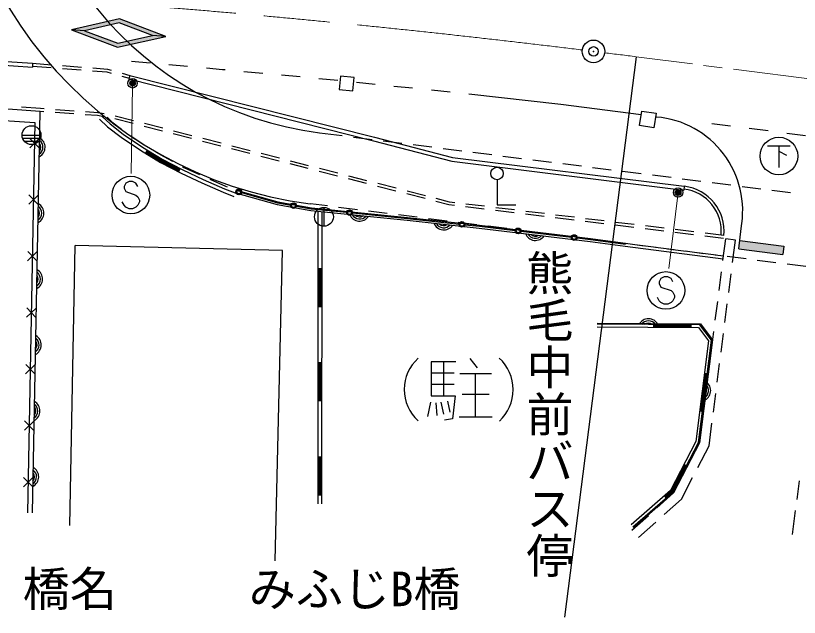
# Model space of a CAD drawing. Units: millimetres, scale not verified. Extents: x 40000 to 680000, y 20000 to 380000.
# Drawn here: x 264234 to 305837, y 254137 to 286074 of the extents above; entities that cross this region are included whole.
import ezdxf
from ezdxf.enums import TextEntityAlignment as Align

# ---------------------------------------------------------------- set-up
doc = ezdxf.new("R2010")
doc.units = ezdxf.units.MM
doc.header["$LTSCALE"] = 1000
doc.header["$PDMODE"] = 32
doc.header["$PDSIZE"] = 500
doc.linetypes.add('CHAIN', pattern=[18.5, 12, -1.5, 3.5, -1.5])
for name, color, linetype, lineweight in [('M-BGD', 7, 'Continuous', 25), ('M-BGD-EXST', 7, 'Continuous', 25), ('M-BMK', 2, 'CHAIN', 13), ('M-BMK-SRVR', 3, 'Continuous', 25), ('M-STR-HTXT', 7, 'Continuous', 13), ('M-STR-STRC', 7, 'Continuous', 25)]:
    doc.layers.add(name, color=color, linetype=linetype, lineweight=lineweight)
doc.layers.add('M-BMK-HTXT', color=7, linetype='Continuous')
doc.styles.add('@ＭＳ ゴシック', font='')
doc.styles.add('ＭＳ ゴシック', font='')
doc.styles.get('@ＭＳ ゴシック').set_extended_font_data('@MS Gothic')
doc.styles.get('ＭＳ ゴシック').set_extended_font_data('MS Gothic')

msp = doc.modelspace()

# ---------------------------------------------------------------- hatches: boundary and pattern name
at = {"layer": 'M-STR-STRC'}
for points in [[(269750, 285898), (267198, 285322), (267894, 285274), (269736, 285690), (271503, 285025), (272198, 284977)], [(272198, 284977), (271503, 285025), (269661, 284610), (267894, 285274), (267198, 285322), (269647, 284401)], [(304963, 273401), (305019, 273847), (302675, 274138), (302628, 273690)]]:
    msp.add_hatch(color=256, dxfattribs=at).paths.add_polyline_path(points)

# ---------------------------------------------------------------- linework, layer by layer
at = {"layer": 'M-BGD'}
for p, q in [((297176, 283894), (293365, 254137)), ((265133, 283549), (265119, 283349)), ((265121, 283400), (266118, 283321)), ((265133, 283549), (266129, 283471)), ((266728, 283423), (267725, 283345)), ((266716, 283274), (267713, 283195)), ((268311, 283148), (269078, 283088)), ((268323, 283298), (269104, 283236)), ((269078, 283088), (269300, 283026)), ((269104, 283236), (269312, 283179)), ((269891, 283018), (270292, 282907)), ((270292, 282907), (270243, 282713)), ((270292, 282907), (270252, 282762)), ((269878, 282866), (270252, 282762)), ((265545, 281139), (264547, 281209)), ((265119, 259687), (265534, 280989)), ((265725, 280975), (265534, 280989)), ((265744, 281124), (265545, 281139)), ((267321, 280858), (266324, 280931)), ((267339, 281007), (266342, 281080)), ((268590, 280916), (267938, 280963)), ((268932, 280860), (268590, 280916)), ((268572, 280767), (267920, 280814)), ((268913, 280711), (268572, 280767)), ((268681, 280581), (269115, 280175)), ((268818, 280727), (269244, 280328)), ((269083, 280684), (269341, 280442)), ((269341, 280442), (269855, 280050)), ((270470, 280349), (269502, 280598)), ((270489, 280499), (269520, 280748)), ((269115, 280175), (269832, 279627)), ((269244, 280328), (269949, 279789)), ((272020, 279950), (271051, 280199)), ((272038, 280100), (271070, 280349)), ((264574, 279733), (265574, 279733)), ((269832, 279627), (270859, 278928)), ((269949, 279789), (270967, 279096)), ((270344, 279702), (271048, 279223)), ((273569, 279551), (272601, 279800)), ((273588, 279701), (272619, 279950)), ((280355, 279861), (281568, 279707)), ((282163, 279631), (283155, 279505)), ((264602, 279567), (265545, 279567)), ((265447, 279400), (264701, 279400)), ((271048, 279223), (271175, 279146)), ((275119, 279152), (274150, 279402)), ((275137, 279302), (274169, 279552)), ((283750, 279430), (284742, 279304)), ((285338, 279229), (286330, 279103)), ((270859, 278928), (271920, 278289)), ((270967, 279096), (272018, 278463)), ((271222, 278943), (271119, 278771)), ((271939, 278324), (271139, 278806)), ((271160, 278840), (271959, 278359)), ((271979, 278394), (271181, 278874)), ((271201, 278908), (271999, 278428)), ((271689, 278837), (272092, 278594)), ((276668, 278754), (275700, 279003)), ((276687, 278904), (275718, 279153)), ((278236, 278505), (277268, 278754)), ((286925, 279027), (287917, 278902)), ((288512, 278826), (289504, 278700)), ((272907, 277854), (271959, 278359)), ((271979, 278394), (272925, 277889)), ((272944, 277925), (271999, 278428)), ((272018, 278463), (273100, 277887)), ((272092, 278594), (272559, 278345)), ((278218, 278355), (277249, 278604)), ((279786, 278106), (278817, 278355)), ((290100, 278625), (291092, 278499)), ((291687, 278424), (292679, 278298)), ((271920, 278289), (273011, 277708)), ((271939, 278324), (272888, 277819)), ((272963, 277960), (272869, 277783)), ((273089, 278063), (273167, 278021)), ((273167, 278021), (273994, 277638)), ((279767, 277956), (278799, 278205)), ((281335, 277707), (280367, 277957)), ((293274, 278222), (294266, 278096)), ((294861, 278021), (295853, 277895)), ((273011, 277708), (274113, 277197)), ((273100, 277887), (274195, 277379)), ((281317, 277557), (280348, 277806)), ((282885, 277309), (281916, 277558)), ((296449, 277820), (297441, 277694)), ((298036, 277618), (299028, 277493)), ((274113, 277197), (275245, 276703)), ((274195, 277379), (275321, 276888)), ((274541, 277392), (275378, 277027)), ((282866, 277158), (281898, 277408)), ((284434, 276910), (283466, 277159)), ((289787, 277361), (289787, 276028)), ((299623, 277417), (300615, 277291)), ((301211, 277216), (302203, 277090)), ((275245, 276703), (275820, 276481)), ((275321, 276888), (275891, 276668)), ((275378, 277027), (275459, 276995)), ((284416, 276760), (283448, 277009)), ((285984, 276511), (285015, 276760)), ((299732, 277016), (299707, 276817)), ((302798, 277015), (303790, 276889)), ((304385, 276813), (305377, 276688)), ((285965, 276361), (284997, 276610)), ((287263, 276182), (286565, 276361)), ((280784, 275976), (279877, 276091)), ((280598, 275899), (280598, 274899)), ((282372, 275774), (281380, 275900)), ((287235, 276034), (286547, 276211)), ((287522, 275999), (287235, 276034)), ((287540, 276148), (287263, 276182)), ((289110, 275805), (288118, 275926)), ((289128, 275954), (288136, 276075)), ((290716, 275759), (289724, 275881)), ((289787, 276028), (290787, 276028)), ((280283, 275642), (280277, 260160)), ((280483, 275642), (280477, 260159)), ((283959, 275573), (282967, 275699)), ((285546, 275372), (284554, 275498)), ((290698, 275611), (289706, 275732)), ((292286, 275416), (291294, 275538)), ((292305, 275565), (291312, 275687)), ((293893, 275371), (292900, 275492)), ((287134, 275171), (286142, 275296)), ((288721, 274969), (287729, 275095)), ((293875, 275222), (292882, 275344)), ((295463, 275028), (294470, 275149)), ((295481, 275177), (294488, 275298)), ((297069, 274983), (296077, 275104)), ((290308, 274768), (289316, 274894)), ((291895, 274567), (290903, 274692)), ((297051, 274834), (296058, 274955)), ((298639, 274639), (297647, 274761)), ((298657, 274788), (297665, 274910)), ((300245, 274594), (299253, 274715)), ((293483, 274365), (292491, 274491)), ((295070, 274164), (294078, 274290)), ((300227, 274445), (299235, 274567)), ((301815, 274251), (300823, 274372)), ((301834, 274400), (300841, 274521)), ((301782, 273079), (301930, 274231)), ((302446, 274165), (301930, 274231)), ((267107, 259010), (267396, 273875)), ((278398, 273614), (267396, 273875)), ((296657, 273963), (295665, 274089)), ((296588, 273845), (301795, 273171)), ((296608, 273994), (297599, 273865)), ((298245, 273762), (297253, 273887)), ((298194, 273788), (299186, 273660)), ((302292, 272966), (302446, 274165)), ((278006, 257142), (278398, 273614)), ((299832, 273560), (298840, 273686)), ((299781, 273583), (300773, 273454)), ((301419, 273359), (300427, 273485)), ((301368, 273377), (301815, 273319)), ((303006, 273158), (302014, 273284)), ((304594, 272956), (303602, 273082)), ((280482, 272642), (280282, 272642)), ((280322, 272642), (280321, 270642)), ((280362, 272642), (280361, 270642)), ((280402, 272642), (280401, 270642)), ((280442, 272642), (280441, 270642)), ((306181, 272755), (305189, 272881)), ((301579, 271491), (301706, 272483)), ((302089, 271379), (302216, 272371)), ((301376, 269904), (301503, 270896)), ((280281, 270642), (280481, 270642)), ((301886, 269792), (302013, 270784)), ((295100, 269754), (300585, 269716)), ((298100, 269733), (298098, 269533)), ((298099, 269693), (300099, 269679)), ((298099, 269653), (300099, 269639)), ((298099, 269613), (300099, 269599)), ((300098, 269519), (300099, 269719)), ((300585, 269716), (301220, 268872)), ((295098, 269554), (300484, 269516)), ((298098, 269573), (300098, 269559)), ((300484, 269516), (301011, 268816)), ((301173, 268317), (301300, 269309)), ((301682, 268205), (301809, 269197)), ((301011, 268816), (300344, 263467)), ((301220, 268872), (300538, 263407)), ((280480, 267642), (280280, 267642)), ((280320, 267642), (280319, 265642)), ((280360, 267642), (280359, 265642)), ((280400, 267642), (280399, 265642)), ((280440, 267642), (280439, 265642)), ((287603, 267695), (286291, 267695)), ((286291, 267695), (286291, 265900)), ((286947, 267695), (286947, 265900)), ((288349, 267875), (288726, 267383)), ((300969, 266730), (301096, 267722)), ((301479, 266618), (301606, 267610)), ((286291, 267121), (287521, 267121)), ((287808, 267088), (289488, 267088)), ((288636, 267088), (288636, 264777)), ((300834, 267069), (300586, 265085)), ((300873, 267064), (300626, 265080)), ((300913, 267060), (300666, 265075)), ((300953, 267055), (300705, 265070)), ((300993, 267050), (300794, 267074)), ((286291, 266515), (287513, 266515)), ((286291, 265900), (287562, 265900)), ((287562, 265900), (287422, 264679)), ((287931, 265974), (289365, 265974)), ((300766, 265143), (300893, 266135)), ((301276, 265031), (301403, 266023)), ((280279, 265642), (280479, 265642)), ((286259, 265564), (286103, 264801)), ((286545, 265523), (286595, 264842)), ((286808, 265564), (286939, 264916)), ((287160, 265605), (287275, 265023)), ((300546, 265090), (300745, 265065)), ((287422, 264679), (287004, 264605)), ((287783, 264777), (289537, 264777)), ((300542, 263395), (300690, 264548)), ((301046, 263237), (301200, 264436)), ((300344, 263467), (298989, 260864)), ((300538, 263407), (299149, 260738)), ((299988, 262334), (300542, 263395)), ((300449, 262093), (301046, 263237)), ((280478, 262642), (280278, 262642)), ((280318, 262642), (280318, 260642)), ((280358, 262642), (280358, 260642)), ((280398, 262642), (280398, 260642)), ((280438, 262642), (280438, 260642)), ((299021, 260839), (299749, 262238)), ((299785, 262220), (299053, 260814)), ((299085, 260788), (299820, 262201)), ((299856, 262183), (299117, 260763)), ((299891, 262164), (299714, 262256)), ((299156, 260740), (299710, 261802)), ((299574, 260416), (300171, 261561)), ((305824, 261391), (305697, 260399)), ((298989, 260864), (296902, 259045)), ((280278, 260642), (280478, 260642)), ((299149, 260738), (297034, 258894)), ((298275, 259949), (299156, 260740)), ((298796, 260431), (298665, 260581)), ((299021, 260839), (298691, 260551)), ((298718, 260521), (299053, 260814)), ((299085, 260788), (298744, 260491)), ((298770, 260461), (299117, 260763)), ((298657, 259594), (299574, 260416)), ((305620, 259804), (305457, 258527)), ((296947, 258757), (297828, 259548)), ((297295, 258370), (298211, 259193))]:
    msp.add_line(p, q, dxfattribs=at)
for points in [[(246174, 284590), (249930, 284457), (252366, 284331), (254816, 284196), (262101, 283751), (265133, 283549)], [(246167, 284390), (249921, 284258), (252355, 284131), (254804, 283997), (262088, 283552), (265119, 283349)], [(270292, 282907), (283284, 279625), (287426, 278546), (299732, 277016)], [(270243, 282713), (283234, 279432), (287388, 278349), (299707, 276817)], [(265534, 280989), (260113, 281370), (258253, 281483), (251572, 281856), (249126, 281979), (245348, 282130)], [(275905, 276664), (278118, 276046), (279911, 275724), (285025, 275213), (288845, 274796), (294735, 274094), (296588, 273845)], [(275945, 276808), (278152, 276193), (279932, 275873), (285041, 275362), (288862, 274945), (294754, 274243), (296608, 273994)], [(297001, 258932), (299109, 260770), (300490, 263422), (301168, 268858), (300560, 269666), (295099, 269704)]]:
    msp.add_lwpolyline(points, dxfattribs=at)
for points in [[(282206, 282790), (281475, 282862), (281406, 282163), (282137, 282092)], [(297349, 280246), (297468, 281013), (298235, 280895), (298116, 280128)]]:
    msp.add_lwpolyline(points, close=True, dxfattribs=at)
for centre, radius in [((265074, 279733), 500), ((289787, 277694), 333), ((280598, 275399), 500)]:
    msp.add_circle(centre, radius, dxfattribs=at)
for centre, radius, start, end in [((282633, 297818), 21901, 176.1614, 262.7701), ((282633, 297818), 18101, 176.1614, 262.7701), ((265230, 279092), 567, 296.9573, 60.8124), ((265230, 279092), 453, 304.9167, 52.853), ((265230, 279092), 340, 320.5421, 37.2276), ((299445, 274633), 2250, 354.4296, 83.1301), ((299445, 274633), 2400, 354.4296, 83.1301), ((265162, 275592), 567, 296.9573, 60.8124), ((265162, 275592), 453, 304.9167, 52.853), ((265162, 275592), 340, 320.5421, 37.2276), ((282495, 275734), 567, 202.3589, 326.214), ((282495, 275734), 453, 210.3183, 318.2546), ((282495, 275734), 340, 225.9437, 302.6292), ((286964, 275269), 567, 201.845, 325.7), ((286964, 275269), 453, 209.8044, 317.7406), ((286964, 275269), 340, 225.4298, 302.1153), ((291822, 274710), 567, 201.2773, 325.1323), ((291822, 274710), 453, 209.2367, 317.1729), ((291822, 274710), 340, 224.862, 301.5475), ((265094, 272093), 567, 296.9573, 60.8124), ((265094, 272093), 453, 304.9167, 52.853), ((265094, 272093), 340, 320.5421, 37.2276), ((297828, 269418), 567, 27.6745, 151.5295), ((297828, 269418), 453, 35.6339, 143.5701), ((297828, 269418), 340, 51.2593, 127.9448), ((265026, 268594), 567, 296.9573, 60.8124), ((265026, 268594), 453, 304.9167, 52.853), ((265026, 268594), 340, 320.5421, 37.2276), ((287085, 266228), 2228, 131.6979, 228.0192), ((288362, 266220), 2282, 312.8638, 47.4164), ((300564, 266173), 567, 290.9608, 54.8158), ((300564, 266173), 453, 298.9202, 46.8564), ((300564, 266173), 340, 314.5455, 31.231), ((264958, 265094), 567, 296.9573, 60.8124), ((264958, 265094), 453, 304.9167, 52.853), ((264958, 265094), 340, 320.5421, 37.2276), ((264890, 261595), 567, 296.9573, 60.8124), ((264890, 261595), 453, 304.9167, 52.853), ((264890, 261595), 340, 320.5421, 37.2276)]:
    msp.add_arc(centre, radius, start, end, dxfattribs=at)
at = {"layer": 'M-BGD-EXST'}
for p, q in [((304155, 279173), (305355, 279173)), ((304755, 279173), (304755, 278023)), ((304755, 278873), (305155, 278673))]:
    msp.add_line(p, q, dxfattribs=at)
msp.add_circle((304755, 278623), 1000, dxfattribs=at)
at = {"layer": 'M-BMK'}
for p, q in [((297176, 283894), (300160, 283512)), ((300755, 283435), (301747, 283308)), ((302342, 283232), (308294, 282470))]:
    msp.add_line(p, q, dxfattribs=at)
for start, end in [(83.00128, 88.83777), (82.70247, 82.87695)]:
    msp.add_arc((226933, -264627), 553000, start, end, dxfattribs=at)
at = {"layer": 'M-BMK-SRVR'}
msp.add_circle((294910, 284179), 600, dxfattribs=at)
msp.add_point((294910, 284179), dxfattribs=at)
at = {"layer": 'M-STR-HTXT'}
for p, q in [((270440, 282333), (270367, 277692)), ((299382, 276543), (298901, 272651))]:
    msp.add_line(p, q, dxfattribs=at)
at = {"layer": 'M-STR-STRC'}
for p, q in [((269750, 285898), (267198, 285322)), ((272198, 284977), (269750, 285898)), ((269736, 285690), (267894, 285274)), ((271503, 285025), (269736, 285690)), ((267198, 285322), (269647, 284401)), ((267894, 285274), (267198, 285322)), ((267894, 285274), (269661, 284610)), ((269661, 284610), (271503, 285025)), ((272198, 284977), (271503, 285025)), ((269647, 284401), (272198, 284977)), ((271373, 283552), (270377, 283641)), ((273364, 283372), (272369, 283462)), ((275214, 283205), (274360, 283282)), ((275356, 283192), (275214, 283205)), ((277348, 283007), (276352, 283099)), ((279339, 282822), (278343, 282914)), ((281330, 282627), (280335, 282728)), ((283319, 282424), (282324, 282525)), ((285309, 282221), (284314, 282322)), ((287299, 282018), (286304, 282119)), ((298261, 280695), (298205, 280702)), ((302190, 280208), (301198, 280336)), ((304174, 279953), (303182, 280080)), ((306157, 279697), (305165, 279825)), ((265485, 279552), (264981, 279066)), ((265476, 279057), (264990, 279561)), ((270076, 277189), (269985, 277008)), ((270258, 277280), (270076, 277189)), ((270440, 277280), (270258, 277280)), ((270621, 277189), (270440, 277280)), ((270712, 277008), (270621, 277189)), ((269985, 277008), (269985, 276917)), ((269985, 276917), (270076, 276735)), ((270076, 276735), (270621, 276553)), ((276221, 276679), (278141, 276144)), ((265429, 276552), (264925, 276067)), ((265419, 276057), (264934, 276562)), ((270621, 276553), (270712, 276462)), ((270712, 276462), (270803, 276280)), ((270803, 276280), (270803, 276189)), ((269985, 276008), (269894, 276189)), ((270076, 275917), (269985, 276008)), ((270258, 275826), (270076, 275917)), ((270621, 275917), (270440, 275826)), ((270712, 276008), (270621, 275917)), ((270803, 276189), (270712, 276008)), ((278141, 276144), (278836, 276019)), ((279132, 275966), (279925, 275823)), ((270440, 275826), (270258, 275826)), ((279925, 275823), (281810, 275635)), ((282108, 275605), (285036, 275312)), ((285036, 275312), (287777, 275013)), ((288075, 274980), (288857, 274895)), ((288857, 274895), (290757, 274669)), ((291055, 274633), (293736, 274314)), ((302628, 273690), (302743, 274783)), ((294034, 274278), (294747, 274193)), ((294747, 274193), (296601, 273944)), ((302675, 274138), (305019, 273847)), ((305019, 273847), (304963, 273401)), ((265373, 273553), (264868, 273067)), ((265363, 273058), (264878, 273562)), ((302628, 273690), (304963, 273401)), ((298484, 272122), (298393, 271940)), ((298666, 272213), (298484, 272122)), ((298848, 272213), (298666, 272213)), ((299030, 272122), (298848, 272213)), ((299121, 271940), (299030, 272122)), ((298393, 271940), (298393, 271849)), ((298393, 271849), (298484, 271668)), ((298484, 271668), (299030, 271486)), ((299030, 271486), (299121, 271395)), ((299121, 271395), (299212, 271213)), ((298393, 270940), (298302, 271122)), ((298484, 270849), (298393, 270940)), ((298666, 270759), (298484, 270849)), ((299030, 270849), (298848, 270759)), ((299121, 270940), (299030, 270849)), ((299212, 271122), (299121, 270940)), ((299212, 271213), (299212, 271122)), ((265316, 270553), (264812, 270068)), ((265307, 270058), (264822, 270563)), ((298848, 270759), (298666, 270759)), ((265260, 267554), (264756, 267068)), ((265251, 267059), (264765, 267563)), ((265204, 264554), (264700, 264069)), ((265195, 264060), (264709, 264564)), ((265148, 261555), (264644, 261069)), ((265139, 261060), (264653, 261564))]:
    msp.add_line(p, q, dxfattribs=at)
for points in [[(245427, 281879), (247272, 281452), (257113, 280935), (265253, 280403), (264866, 259692)], [(297435, 280802), (293171, 281355), (288293, 281899)]]:
    msp.add_lwpolyline(points, dxfattribs=at)
for centre, radius in [((270442, 282483), 150), ((270442, 282483), 120), ((270442, 282483), 90), ((270442, 282483), 60), ((270442, 282483), 30), ((270442, 282483), 20), ((270349, 276553), 1000), ((276076, 276720), 150), ((276076, 276720), 120), ((276076, 276720), 100), ((276076, 276720), 100), ((276076, 276720), 100), ((276076, 276720), 100), ((299401, 276692), 150), ((299401, 276692), 120), ((299401, 276692), 90), ((299401, 276692), 60), ((299401, 276692), 30), ((299401, 276692), 20), ((278984, 275992), 150), ((278984, 275992), 120), ((278984, 275992), 100), ((278984, 275992), 100), ((278984, 275992), 100), ((278984, 275992), 100), ((281959, 275620), 150), ((281959, 275620), 120), ((281959, 275620), 100), ((281959, 275620), 100), ((281959, 275620), 100), ((281959, 275620), 100), ((287926, 274997), 150), ((287926, 274997), 120), ((287926, 274997), 100), ((287926, 274997), 100), ((287926, 274997), 100), ((287926, 274997), 100), ((290906, 274651), 150), ((290906, 274651), 120), ((290906, 274651), 100), ((290906, 274651), 100), ((290906, 274651), 100), ((290906, 274651), 100), ((293885, 274296), 150), ((293885, 274296), 120), ((293885, 274296), 100), ((293885, 274296), 100), ((293885, 274296), 100), ((293885, 274296), 100), ((298757, 271486), 1000)]:
    msp.add_circle(centre, radius, dxfattribs=at)
msp.add_arc((297836, 275718), 4995, 349.2074, 85.1152, dxfattribs=at)
for p in [(270442, 282483), (299401, 276692)]:
    msp.add_point(p, dxfattribs=at)

# ---------------------------------------------------------------- texts
at = {"layer": 'M-BMK-HTXT', "style": '@ＭＳ ゴシック'}
msp.add_text('熊毛中前バス停', height=1833, rotation=270, dxfattribs=at).set_placement((292561, 273683), align=Align.MIDDLE_LEFT)
at = {"layer": 'M-STR-HTXT', "style": 'ＭＳ ゴシック'}
for s, p in [('橋名', (264606, 254179)), ('みふじB橋', (276606, 254179))]:
    msp.add_text(s, height=1833, dxfattribs=at).set_placement(p, align=Align.BOTTOM_LEFT)

doc.saveas('drawing.dxf')
